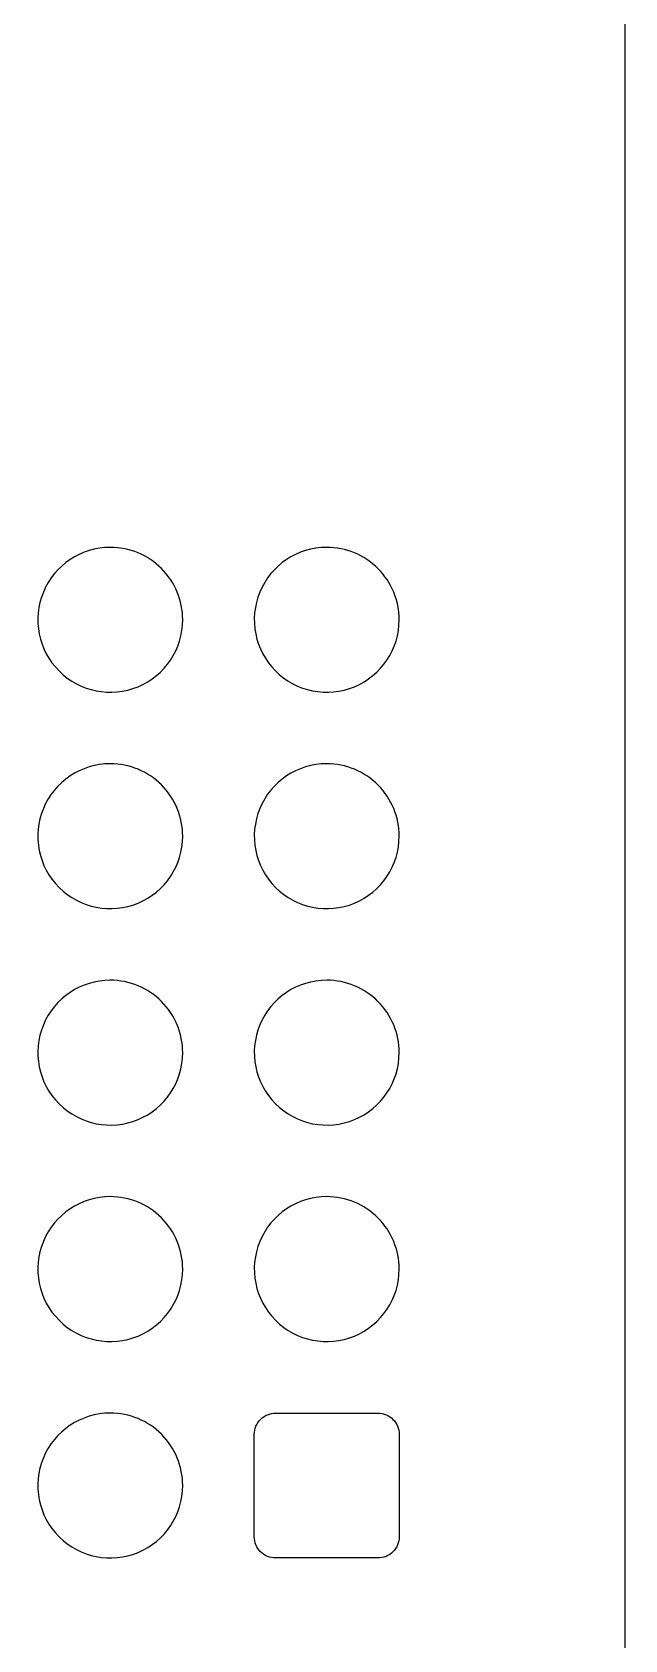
# Model space of a CAD drawing. Extents: x 0 to 61, y 0 to 68.6.
# Drawn here: x 54.03 to 60.98, y 30.87 to 49.74 of the extents above; entities that cross this region are included whole.
import ezdxf

# ---------------------------------------------------------------- set-up
doc = ezdxf.new("R2010")
doc.units = 0
doc.layers.add('Layer_1', color=7, linetype='CONTINUOUS')

msp = doc.modelspace()

# ---------------------------------------------------------------- linework, layer by layer
at = {"layer": 'Layer_1', "color": 7}
for p, q in [((60.98499, 65.505666), (60.98499, 3.125776)), ((54.947153, 43.694792), (54.947153, 43.694792)), ((54.947153, 43.694792), (54.947153, 43.694792)), ((57.487154, 43.694792), (57.487154, 43.694792)), ((57.487154, 43.694792), (57.487154, 43.694792)), ((54.947153, 41.154791), (54.947153, 41.154791)), ((54.947153, 41.154791), (54.947153, 41.154791)), ((57.487154, 41.154791), (57.487154, 41.154791)), ((57.487154, 41.154791), (57.487154, 41.154791)), ((54.947153, 38.61479), (54.947153, 38.61479)), ((54.947153, 38.61479), (54.947153, 38.61479)), ((57.487154, 38.61479), (57.487154, 38.61479)), ((57.487154, 38.61479), (57.487154, 38.61479)), ((54.947153, 36.074789), (54.947153, 36.074789)), ((54.947153, 36.074789), (54.947153, 36.074789)), ((57.487154, 36.074789), (57.487154, 36.074789)), ((57.487154, 36.074789), (57.487154, 36.074789)), ((54.947153, 33.534787), (54.947153, 33.534787)), ((54.947153, 33.534787), (54.947153, 33.534787))]:
    msp.add_line(p, q, dxfattribs=at)
at = {"layer": 'Layer_1', "color": 2}
for p, q in [((56.656066, 33.380493), (56.666734, 33.402591)), ((56.656066, 33.380493), (56.666734, 33.402591)), ((56.666734, 33.402591), (56.67918, 33.423673)), ((56.666734, 33.402591), (56.67918, 33.423673)), ((56.67918, 33.423673), (56.693912, 33.443485)), ((56.67918, 33.423673), (56.693912, 33.443485)), ((56.693912, 33.443485), (56.710422, 33.461519)), ((56.693912, 33.443485), (56.710422, 33.461519)), ((56.710422, 33.461519), (56.728456, 33.478029)), ((56.710422, 33.461519), (56.728456, 33.478029)), ((56.728456, 33.478029), (56.748268, 33.492761)), ((56.728456, 33.478029), (56.748268, 33.492761)), ((56.748268, 33.492761), (56.76935, 33.505207)), ((56.748268, 33.492761), (56.76935, 33.505207)), ((56.76935, 33.505207), (56.791448, 33.515875)), ((56.76935, 33.505207), (56.791448, 33.515875)), ((56.791448, 33.515875), (56.814562, 33.524003)), ((56.791448, 33.515875), (56.814562, 33.524003)), ((56.814562, 33.524003), (56.838438, 33.530099)), ((56.814562, 33.524003), (56.838438, 33.530099)), ((56.838438, 33.530099), (56.862568, 33.533655)), ((56.838438, 33.530099), (56.862568, 33.533655)), ((56.862568, 33.533655), (56.887206, 33.534925)), ((56.862568, 33.533655), (56.887206, 33.534925)), ((56.887206, 33.534925), (58.087103, 33.534925)), ((56.887206, 33.534925), (58.087103, 33.534925)), ((58.087103, 33.534925), (58.111741, 33.533655)), ((58.087103, 33.534925), (58.111741, 33.533655)), ((58.111741, 33.533655), (58.135871, 33.530099)), ((58.111741, 33.533655), (58.135871, 33.530099)), ((58.135871, 33.530099), (58.159747, 33.524003)), ((58.135871, 33.530099), (58.159747, 33.524003)), ((58.159747, 33.524003), (58.182861, 33.515875)), ((58.159747, 33.524003), (58.182861, 33.515875)), ((58.182861, 33.515875), (58.204959, 33.505207)), ((58.182861, 33.515875), (58.204959, 33.505207)), ((58.204959, 33.505207), (58.226041, 33.492761)), ((58.204959, 33.505207), (58.226041, 33.492761)), ((58.226041, 33.492761), (58.245853, 33.478029)), ((58.226041, 33.492761), (58.245853, 33.478029)), ((58.245853, 33.478029), (58.263887, 33.461519)), ((58.245853, 33.478029), (58.263887, 33.461519)), ((58.263887, 33.461519), (58.280397, 33.443485)), ((58.263887, 33.461519), (58.280397, 33.443485)), ((58.280397, 33.443485), (58.294875, 33.423673)), ((58.280397, 33.443485), (58.294875, 33.423673)), ((58.294875, 33.423673), (58.307575, 33.402591)), ((58.294875, 33.423673), (58.307575, 33.402591)), ((58.307575, 33.402591), (58.317989, 33.380493)), ((58.307575, 33.402591), (58.317989, 33.380493)), ((56.637016, 33.284734), (56.638286, 33.309373)), ((56.637016, 33.284734), (56.638286, 33.309373)), ((56.637016, 32.084838), (56.637016, 33.284734)), ((56.637016, 32.084838), (56.637016, 33.284734)), ((56.638286, 33.309373), (56.641842, 33.333503)), ((56.638286, 33.309373), (56.641842, 33.333503)), ((56.641842, 33.333503), (56.647938, 33.357379)), ((56.641842, 33.333503), (56.647938, 33.357379)), ((56.647938, 33.357379), (56.656066, 33.380493)), ((56.647938, 33.357379), (56.656066, 33.380493)), ((58.317989, 33.380493), (58.326371, 33.357379)), ((58.317989, 33.380493), (58.326371, 33.357379)), ((58.326371, 33.357379), (58.332213, 33.333503)), ((58.326371, 33.357379), (58.332213, 33.333503)), ((58.332213, 33.333503), (58.336023, 33.309373)), ((58.332213, 33.333503), (58.336023, 33.309373)), ((58.336023, 33.309373), (58.337039, 33.284734)), ((58.336023, 33.309373), (58.337039, 33.284734)), ((58.337039, 33.284734), (58.337039, 32.084838)), ((58.337039, 33.284734), (58.337039, 32.084838)), ((56.638286, 32.060454), (56.637016, 32.084838)), ((56.638286, 32.060454), (56.637016, 32.084838)), ((58.337039, 32.084838), (58.336023, 32.060454)), ((58.337039, 32.084838), (58.336023, 32.060454)), ((56.641842, 32.03607), (56.638286, 32.060454)), ((56.641842, 32.03607), (56.638286, 32.060454)), ((56.647938, 32.012194), (56.641842, 32.03607)), ((56.647938, 32.012194), (56.641842, 32.03607)), ((56.656066, 31.98908), (56.647938, 32.012194)), ((56.656066, 31.98908), (56.647938, 32.012194)), ((56.666734, 31.966982), (56.656066, 31.98908)), ((56.666734, 31.966982), (56.656066, 31.98908)), ((56.67918, 31.9459), (56.666734, 31.966982)), ((56.67918, 31.9459), (56.666734, 31.966982)), ((56.693912, 31.926342), (56.67918, 31.9459)), ((56.693912, 31.926342), (56.67918, 31.9459)), ((56.710422, 31.908054), (56.693912, 31.926342)), ((56.710422, 31.908054), (56.693912, 31.926342)), ((56.728456, 31.891544), (56.710422, 31.908054)), ((56.728456, 31.891544), (56.710422, 31.908054)), ((56.748268, 31.877066), (56.728456, 31.891544)), ((56.748268, 31.877066), (56.728456, 31.891544)), ((58.245853, 31.891544), (58.226041, 31.877066)), ((58.245853, 31.891544), (58.226041, 31.877066)), ((58.263887, 31.908054), (58.245853, 31.891544)), ((58.263887, 31.908054), (58.245853, 31.891544)), ((58.280397, 31.926342), (58.263887, 31.908054)), ((58.280397, 31.926342), (58.263887, 31.908054)), ((58.294875, 31.9459), (58.280397, 31.926342)), ((58.294875, 31.9459), (58.280397, 31.926342)), ((58.307575, 31.966982), (58.294875, 31.9459)), ((58.307575, 31.966982), (58.294875, 31.9459)), ((58.317989, 31.98908), (58.307575, 31.966982)), ((58.317989, 31.98908), (58.307575, 31.966982)), ((58.326371, 32.012194), (58.317989, 31.98908)), ((58.326371, 32.012194), (58.317989, 31.98908)), ((58.332213, 32.03607), (58.326371, 32.012194)), ((58.332213, 32.03607), (58.326371, 32.012194)), ((58.336023, 32.060454), (58.332213, 32.03607)), ((58.336023, 32.060454), (58.332213, 32.03607)), ((56.76935, 31.864366), (56.748268, 31.877066)), ((56.76935, 31.864366), (56.748268, 31.877066)), ((56.791448, 31.853952), (56.76935, 31.864366)), ((56.791448, 31.853952), (56.76935, 31.864366)), ((56.814562, 31.84557), (56.791448, 31.853952)), ((56.814562, 31.84557), (56.791448, 31.853952)), ((56.838438, 31.839728), (56.814562, 31.84557)), ((56.838438, 31.839728), (56.814562, 31.84557)), ((56.862568, 31.836172), (56.838438, 31.839728)), ((56.862568, 31.836172), (56.838438, 31.839728)), ((56.887206, 31.834902), (56.862568, 31.836172)), ((56.887206, 31.834902), (56.862568, 31.836172)), ((58.087103, 31.834902), (56.887206, 31.834902)), ((58.087103, 31.834902), (56.887206, 31.834902)), ((58.111741, 31.836172), (58.087103, 31.834902)), ((58.111741, 31.836172), (58.087103, 31.834902)), ((58.135871, 31.839728), (58.111741, 31.836172)), ((58.135871, 31.839728), (58.111741, 31.836172)), ((58.159747, 31.84557), (58.135871, 31.839728)), ((58.159747, 31.84557), (58.135871, 31.839728)), ((58.182861, 31.853952), (58.159747, 31.84557)), ((58.182861, 31.853952), (58.159747, 31.84557)), ((58.204959, 31.864366), (58.182861, 31.853952)), ((58.204959, 31.864366), (58.182861, 31.853952)), ((58.226041, 31.877066), (58.204959, 31.864366)), ((58.226041, 31.877066), (58.204959, 31.864366))]:
    msp.add_line(p, q, dxfattribs=at)
at = {"layer": 'Layer_1', "color": 7}
for points in [[(54.947153, 43.694792), (54.60336, 43.694792), (54.293418, 43.487696), (54.161854, 43.170073)], [(54.947153, 43.694792), (54.60336, 43.694792), (54.293418, 43.487696), (54.161854, 43.170073)], [(55.548195, 43.445833), (55.388789, 43.605239), (55.172588, 43.694792), (54.947153, 43.694792)], [(55.548195, 43.445833), (55.388789, 43.605239), (55.172588, 43.694792), (54.947153, 43.694792)], [(57.487154, 43.694792), (57.143361, 43.694792), (56.83342, 43.487696), (56.701856, 43.170073)], [(57.487154, 43.694792), (57.143361, 43.694792), (56.83342, 43.487696), (56.701856, 43.170073)], [(58.088196, 43.445833), (57.92879, 43.605239), (57.712589, 43.694792), (57.487154, 43.694792)], [(58.088196, 43.445833), (57.92879, 43.605239), (57.712589, 43.694792), (57.487154, 43.694792)], [(55.797154, 42.844791), (55.797154, 43.070226), (55.707601, 43.286427), (55.548195, 43.445833)], [(55.797154, 42.844791), (55.797154, 43.070226), (55.707601, 43.286427), (55.548195, 43.445833)], [(58.337156, 42.844791), (58.337156, 43.070226), (58.247602, 43.286427), (58.088196, 43.445833)], [(58.337156, 42.844791), (58.337156, 43.070226), (58.247602, 43.286427), (58.088196, 43.445833)], [(54.161854, 43.170073), (54.03029, 42.852449), (54.103013, 42.486848), (54.346112, 42.24375)], [(54.161854, 43.170073), (54.03029, 42.852449), (54.103013, 42.486848), (54.346112, 42.24375)], [(56.701856, 43.170073), (56.570292, 42.852449), (56.643014, 42.486848), (56.886113, 42.24375)], [(56.701856, 43.170073), (56.570292, 42.852449), (56.643014, 42.486848), (56.886113, 42.24375)], [(55.272435, 42.059492), (55.590058, 42.191057), (55.797154, 42.500998), (55.797154, 42.844791)], [(55.272435, 42.059492), (55.590058, 42.191057), (55.797154, 42.500998), (55.797154, 42.844791)], [(57.812436, 42.059492), (58.13006, 42.191057), (58.337156, 42.500998), (58.337156, 42.844791)], [(57.812436, 42.059492), (58.13006, 42.191057), (58.337156, 42.500998), (58.337156, 42.844791)], [(54.346112, 42.24375), (54.58921, 42.000651), (54.954811, 41.927928), (55.272435, 42.059492)], [(54.346112, 42.24375), (54.58921, 42.000651), (54.954811, 41.927928), (55.272435, 42.059492)], [(56.886113, 42.24375), (57.129211, 42.000651), (57.494812, 41.927928), (57.812436, 42.059492)], [(56.886113, 42.24375), (57.129211, 42.000651), (57.494812, 41.927928), (57.812436, 42.059492)], [(54.947153, 41.154791), (54.60336, 41.154791), (54.293418, 40.947695), (54.161854, 40.630071)], [(54.947153, 41.154791), (54.60336, 41.154791), (54.293418, 40.947695), (54.161854, 40.630071)], [(55.548195, 40.905832), (55.388789, 41.065238), (55.172588, 41.154791), (54.947153, 41.154791)], [(55.548195, 40.905832), (55.388789, 41.065238), (55.172588, 41.154791), (54.947153, 41.154791)], [(57.487154, 41.154791), (57.143361, 41.154791), (56.83342, 40.947695), (56.701856, 40.630071)], [(57.487154, 41.154791), (57.143361, 41.154791), (56.83342, 40.947695), (56.701856, 40.630071)], [(58.088196, 40.905832), (57.92879, 41.065238), (57.712589, 41.154791), (57.487154, 41.154791)], [(58.088196, 40.905832), (57.92879, 41.065238), (57.712589, 41.154791), (57.487154, 41.154791)], [(55.797154, 40.30479), (55.797154, 40.530224), (55.707601, 40.746425), (55.548195, 40.905832)], [(55.797154, 40.30479), (55.797154, 40.530224), (55.707601, 40.746425), (55.548195, 40.905832)], [(58.337156, 40.30479), (58.337156, 40.530224), (58.247602, 40.746425), (58.088196, 40.905832)], [(58.337156, 40.30479), (58.337156, 40.530224), (58.247602, 40.746425), (58.088196, 40.905832)], [(54.161854, 40.630071), (54.03029, 40.312448), (54.103013, 39.946847), (54.346112, 39.703748)], [(54.161854, 40.630071), (54.03029, 40.312448), (54.103013, 39.946847), (54.346112, 39.703748)], [(56.701856, 40.630071), (56.570292, 40.312448), (56.643014, 39.946847), (56.886113, 39.703748)], [(56.701856, 40.630071), (56.570292, 40.312448), (56.643014, 39.946847), (56.886113, 39.703748)], [(55.272435, 39.519491), (55.590058, 39.651055), (55.797154, 39.960997), (55.797154, 40.30479)], [(55.272435, 39.519491), (55.590058, 39.651055), (55.797154, 39.960997), (55.797154, 40.30479)], [(57.812436, 39.519491), (58.13006, 39.651055), (58.337156, 39.960997), (58.337156, 40.30479)], [(57.812436, 39.519491), (58.13006, 39.651055), (58.337156, 39.960997), (58.337156, 40.30479)], [(54.346112, 39.703748), (54.58921, 39.46065), (54.954811, 39.387927), (55.272435, 39.519491)], [(54.346112, 39.703748), (54.58921, 39.46065), (54.954811, 39.387927), (55.272435, 39.519491)], [(56.886113, 39.703748), (57.129211, 39.46065), (57.494812, 39.387927), (57.812436, 39.519491)], [(56.886113, 39.703748), (57.129211, 39.46065), (57.494812, 39.387927), (57.812436, 39.519491)], [(54.947153, 38.61479), (54.60336, 38.61479), (54.293418, 38.407694), (54.161854, 38.09007)], [(54.947153, 38.61479), (54.60336, 38.61479), (54.293418, 38.407694), (54.161854, 38.09007)], [(55.548195, 38.36583), (55.388789, 38.525237), (55.172588, 38.61479), (54.947153, 38.61479)], [(55.548195, 38.36583), (55.388789, 38.525237), (55.172588, 38.61479), (54.947153, 38.61479)], [(57.487154, 38.61479), (57.143361, 38.61479), (56.83342, 38.407694), (56.701856, 38.09007)], [(57.487154, 38.61479), (57.143361, 38.61479), (56.83342, 38.407694), (56.701856, 38.09007)], [(58.088196, 38.36583), (57.92879, 38.525237), (57.712589, 38.61479), (57.487154, 38.61479)], [(58.088196, 38.36583), (57.92879, 38.525237), (57.712589, 38.61479), (57.487154, 38.61479)], [(55.797154, 37.764789), (55.797154, 37.990223), (55.707601, 38.206424), (55.548195, 38.36583)], [(55.797154, 37.764789), (55.797154, 37.990223), (55.707601, 38.206424), (55.548195, 38.36583)], [(58.337156, 37.764789), (58.337156, 37.990223), (58.247602, 38.206424), (58.088196, 38.36583)], [(58.337156, 37.764789), (58.337156, 37.990223), (58.247602, 38.206424), (58.088196, 38.36583)], [(54.161854, 38.09007), (54.03029, 37.772446), (54.103013, 37.406846), (54.346112, 37.163747)], [(54.161854, 38.09007), (54.03029, 37.772446), (54.103013, 37.406846), (54.346112, 37.163747)], [(56.701856, 38.09007), (56.570292, 37.772446), (56.643014, 37.406846), (56.886113, 37.163747)], [(56.701856, 38.09007), (56.570292, 37.772446), (56.643014, 37.406846), (56.886113, 37.163747)], [(55.272435, 36.97949), (55.590058, 37.111054), (55.797154, 37.420995), (55.797154, 37.764789)], [(55.272435, 36.97949), (55.590058, 37.111054), (55.797154, 37.420995), (55.797154, 37.764789)], [(57.812436, 36.97949), (58.13006, 37.111054), (58.337156, 37.420995), (58.337156, 37.764789)], [(57.812436, 36.97949), (58.13006, 37.111054), (58.337156, 37.420995), (58.337156, 37.764789)], [(54.346112, 37.163747), (54.58921, 36.920648), (54.954811, 36.847926), (55.272435, 36.97949)], [(54.346112, 37.163747), (54.58921, 36.920648), (54.954811, 36.847926), (55.272435, 36.97949)], [(56.886113, 37.163747), (57.129211, 36.920648), (57.494812, 36.847926), (57.812436, 36.97949)], [(56.886113, 37.163747), (57.129211, 36.920648), (57.494812, 36.847926), (57.812436, 36.97949)], [(54.947153, 36.074789), (54.60336, 36.074789), (54.293418, 35.867693), (54.161854, 35.550069)], [(54.947153, 36.074789), (54.60336, 36.074789), (54.293418, 35.867693), (54.161854, 35.550069)], [(55.548195, 35.825829), (55.388789, 35.985235), (55.172588, 36.074789), (54.947153, 36.074789)], [(55.548195, 35.825829), (55.388789, 35.985235), (55.172588, 36.074789), (54.947153, 36.074789)], [(57.487154, 36.074789), (57.143361, 36.074789), (56.83342, 35.867693), (56.701856, 35.550069)], [(57.487154, 36.074789), (57.143361, 36.074789), (56.83342, 35.867693), (56.701856, 35.550069)], [(58.088196, 35.825829), (57.92879, 35.985235), (57.712589, 36.074789), (57.487154, 36.074789)], [(58.088196, 35.825829), (57.92879, 35.985235), (57.712589, 36.074789), (57.487154, 36.074789)], [(55.797154, 35.224787), (55.797154, 35.450222), (55.707601, 35.666423), (55.548195, 35.825829)], [(55.797154, 35.224787), (55.797154, 35.450222), (55.707601, 35.666423), (55.548195, 35.825829)], [(58.337156, 35.224787), (58.337156, 35.450222), (58.247602, 35.666423), (58.088196, 35.825829)], [(58.337156, 35.224787), (58.337156, 35.450222), (58.247602, 35.666423), (58.088196, 35.825829)], [(54.161854, 35.550069), (54.03029, 35.232445), (54.103013, 34.866844), (54.346112, 34.623746)], [(54.161854, 35.550069), (54.03029, 35.232445), (54.103013, 34.866844), (54.346112, 34.623746)], [(56.701856, 35.550069), (56.570292, 35.232445), (56.643014, 34.866844), (56.886113, 34.623746)], [(56.701856, 35.550069), (56.570292, 35.232445), (56.643014, 34.866844), (56.886113, 34.623746)], [(55.272435, 34.439489), (55.590058, 34.571053), (55.797154, 34.880994), (55.797154, 35.224787)], [(55.272435, 34.439489), (55.590058, 34.571053), (55.797154, 34.880994), (55.797154, 35.224787)], [(57.812436, 34.439489), (58.13006, 34.571053), (58.337156, 34.880994), (58.337156, 35.224787)], [(57.812436, 34.439489), (58.13006, 34.571053), (58.337156, 34.880994), (58.337156, 35.224787)], [(54.346112, 34.623746), (54.58921, 34.380647), (54.954811, 34.307925), (55.272435, 34.439489)], [(54.346112, 34.623746), (54.58921, 34.380647), (54.954811, 34.307925), (55.272435, 34.439489)], [(56.886113, 34.623746), (57.129211, 34.380647), (57.494812, 34.307925), (57.812436, 34.439489)], [(56.886113, 34.623746), (57.129211, 34.380647), (57.494812, 34.307925), (57.812436, 34.439489)], [(54.947153, 33.534787), (54.60336, 33.534787), (54.293418, 33.327691), (54.161854, 33.010068)], [(54.947153, 33.534787), (54.60336, 33.534787), (54.293418, 33.327691), (54.161854, 33.010068)], [(55.548195, 33.285828), (55.388789, 33.445234), (55.172588, 33.534787), (54.947153, 33.534787)], [(55.548195, 33.285828), (55.388789, 33.445234), (55.172588, 33.534787), (54.947153, 33.534787)], [(55.797154, 32.684786), (55.797154, 32.910221), (55.707601, 33.126422), (55.548195, 33.285828)], [(55.797154, 32.684786), (55.797154, 32.910221), (55.707601, 33.126422), (55.548195, 33.285828)], [(54.161854, 33.010068), (54.03029, 32.692444), (54.103013, 32.326843), (54.346112, 32.083745)], [(54.161854, 33.010068), (54.03029, 32.692444), (54.103013, 32.326843), (54.346112, 32.083745)], [(55.272435, 31.899487), (55.590058, 32.031051), (55.797154, 32.340993), (55.797154, 32.684786)], [(55.272435, 31.899487), (55.590058, 32.031051), (55.797154, 32.340993), (55.797154, 32.684786)], [(54.346112, 32.083745), (54.58921, 31.840646), (54.954811, 31.767923), (55.272435, 31.899487)], [(54.346112, 32.083745), (54.58921, 31.840646), (54.954811, 31.767923), (55.272435, 31.899487)]]:
    msp.add_open_spline(points, degree=3, dxfattribs=at)

doc.saveas('drawing.dxf')
